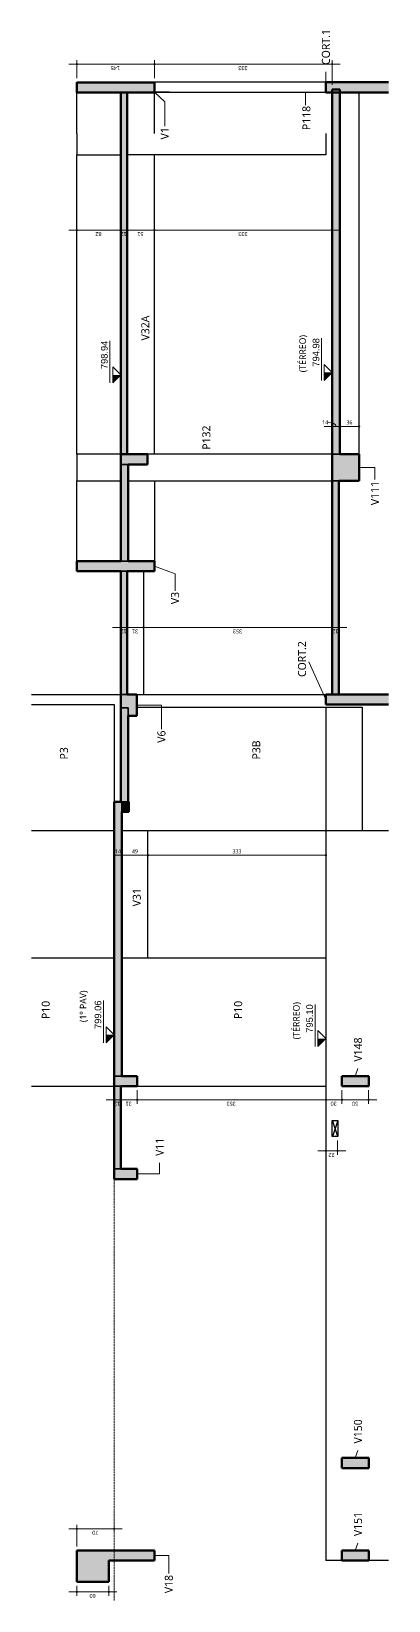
# Model space of a CAD drawing. Extents: x -1981 to 38708, y -3196 to 88064.
# Drawn here: x 9075 to 9743, y 78298 to 81239 of the extents above; entities that cross this region are included whole.
import ezdxf

# ---------------------------------------------------------------- set-up
doc = ezdxf.new("R2010")
doc.units = 0
doc.linetypes.add('Hidden', pattern=[0.714375, 0.47625, -0.238125])
for name, color, linetype, lineweight in [('A-ANNO-DIMS', 7, 'Continuous', 9), ('A-ANNO-DIMS-50', 7, 'Continuous', 9), ('A-DETL', 7, 'Hidden', 18), ('A-DETL-THIN', 7, 'Continuous', 25), ('A-FLOR', 7, 'Continuous', 25), ('A-GENM', 7, 'Continuous', 25), ('G-ANNO-DIMS', 7, 'Continuous', 9), ('G-ANNO-TEXT', 7, 'Continuous', 9), ('S-BEAM', 7, 'Continuous', 25), ('S-BEAM-IDEN', 7, 'Continuous', 9), ('S-COLS', 7, 'Continuous', 25), ('S-COLS-IDEN', 7, 'Continuous', 9)]:
    doc.layers.add(name, color=color, linetype=linetype, lineweight=lineweight)
doc.styles.add('Arial_1', font='arial.ttf', dxfattribs={"width": 0.9, "height": 7.5})
doc.styles.add('Arial_2', font='arial.ttf', dxfattribs={"height": 12.5})
doc.styles.add('Gadugi_1', font='gadugi.ttf', dxfattribs={"height": 15})
doc.styles.add('Gadugi_3', font='gadugi.ttf', dxfattribs={"height": 12.5})
doc.styles.add('Gadugi_6', font='gadugi.ttf', dxfattribs={"width": 0.9, "height": 7.5})
doc.dimstyles.new('PED_1_5mm_DIR', dxfattribs={"dimscale": 30.48, "dimtxt": 7.778718, "dimasz": 0.328084, "dimexe": 0.246063, "dimexo": 0.246063, "dimgap": 0.049213, "dimtad": 1, "dimdec": 1, "dimrnd": 0.5, "dimdsep": 46, "dimtxsty": 'Gadugi_6', "dimblk1": 'DOTSMALL', "dimblk2": 'DOTSMALL', "dimsah": 1, "dimcen": 0.09, "dimdle": 0.492126, "dimazin": 0, "dimtfac": 1, "dimtdec": 4, "dimtix": 1, "dimtmove": 0, "dimatfit": 3, "dimfxl": 1, "dimtvp": 1, "dimtolj": 1, "dimtzin": 0, "dimarcsym": 2})
doc.dimstyles.new('PED_1_5mm_DIR_1', dxfattribs={"dimscale": 30.48, "dimtxt": 7.778718, "dimasz": 0.328084, "dimexe": 0.246063, "dimexo": 0.246063, "dimgap": 0.049213, "dimtad": 1, "dimdec": 1, "dimrnd": 0.5, "dimdsep": 46, "dimtxsty": 'Gadugi_6', "dimblk1": 'DOTSMALL', "dimblk2": 'DOTSMALL', "dimsah": 1, "dimcen": 0.09, "dimdle": 0.492126, "dimazin": 0, "dimtfac": 1, "dimtdec": 4, "dimtix": 1, "dimtmove": 1, "dimatfit": 3, "dimfxl": 1, "dimtvp": 1, "dimtolj": 1, "dimtzin": 0, "dimarcsym": 2})
doc.dimstyles.new('PED_1_5mm_ESQ_3', dxfattribs={"dimscale": 30.48, "dimtxt": 7.651945, "dimasz": 0.328084, "dimexe": 0.246063, "dimexo": 0.246063, "dimgap": 0.049213, "dimtad": 1, "dimdec": 1, "dimrnd": 0.5, "dimdsep": 46, "dimtxsty": 'Arial_1', "dimblk1": 'DOTSMALL', "dimblk2": 'DOTSMALL', "dimsah": 1, "dimcen": 0.09, "dimdle": 0.492126, "dimazin": 0, "dimtfac": 1, "dimtdec": 4, "dimtix": 1, "dimtmove": 0, "dimatfit": 3, "dimfxl": 1, "dimtvp": 1, "dimtolj": 1, "dimtzin": 0, "dimarcsym": 2})

# ---------------------------------------------------------------- blocks, each defined once
blk = doc.blocks.new('PED_FURO_RETANGULAR_R04_2020 - 30x10x22-3498512-CT A 002 - CORTE B-B 1PAV')
at = {"layer": 'A-GENM'}
for p, q in [((676.5, 79168.4), (666.5, 79198.4)), ((676.5, 79198.4), (666.5, 79168.4))]:
    blk.add_line(p, q, dxfattribs=at)
blk = doc.blocks.new('Elevações de ponto - SIMBOLO DE NÍVEL-CORTE-2219088-CT A 002 - CORTE B-B 1PAV')
at = {"layer": 'G-ANNO-DIMS'}
blk.add_hatch(color=256, dxfattribs=at).paths.add_polyline_path([(243.5, 79358.7), (258.5, 79358.7), (243.5, 79343.7)], flags=0)
for p, q in [((238.4, 79422.9), (238.4, 79343.7)), ((243.5, 79373.7), (258.5, 79358.7)), ((243.5, 79343.7), (243.5, 79373.7)), ((258.5, 79358.7), (243.5, 79343.7))]:
    blk.add_line(p, q, dxfattribs=at)
blk = doc.blocks.new('DIMBLOCK373-CT A 002 - CORTE B-B 1PAV')
at = {"layer": 'A-ANNO-DIMS-50', "transparency": 16777216}
h = blk.add_hatch(color=256, dxfattribs=at)
edge = h.paths.add_edge_path(flags=0)
edge.add_arc((9229.8, 79695.1), 1.25, 0, 360)
h = blk.add_hatch(color=256, dxfattribs=at)
edge = h.paths.add_edge_path(flags=0)
edge.add_arc((9243.8, 79695.1), 1.25, 0, 360)
for p, q in [((9229.8, 79689.3), (9229.8, 79702.6)), ((9229.8, 79695.1), (9243.8, 79695.1)), ((9229.8, 79695.1), (9229.8, 79689.3)), ((9243.8, 79689.3), (9243.8, 79702.6)), ((9243.8, 79695.1), (9243.8, 79689.3))]:
    blk.add_line(p, q, dxfattribs=at)
for centre in [(9229.8, 79695.1), (9243.8, 79695.1)]:
    blk.add_circle(centre, 1.25, dxfattribs=at)
at = {"layer": 'A-ANNO-DIMS-50', "color": 0, "transparency": 16777216, "insert": (9231.1, 79706.3), "char_height": 7.5, "width": 13.772, "attachment_point": 1, "line_spacing_factor": 1.02016, "style": 'Gadugi_6'}
blk.add_mtext('14', dxfattribs=at)
blk = doc.blocks.new('_DotSmall')
at = {"color": 0, "linetype": 'ByBlock', "const_width": 0.5}
blk.add_lwpolyline([(-0.0625, 0, 1), (0.0625, 0, 1)], format="xyb", close=True, dxfattribs=at)
blk = doc.blocks.new('DIMBLOCK374-CT A 002 - CORTE B-B 1PAV')
at = {"layer": 'A-ANNO-DIMS-50', "transparency": 16777216}
h = blk.add_hatch(color=256, dxfattribs=at)
edge = h.paths.add_edge_path(flags=0)
edge.add_arc((9243.8, 79695.1), 1.25, 0, 360)
h = blk.add_hatch(color=256, dxfattribs=at)
edge = h.paths.add_edge_path(flags=0)
edge.add_arc((9292.8, 79695.1), 1.25, 0, 360)
for p, q in [((9243.8, 79689.3), (9243.8, 79702.6)), ((9243.8, 79695.1), (9292.8, 79695.1)), ((9243.8, 79695.1), (9243.8, 79689.3)), ((9292.8, 79689.3), (9292.8, 79702.6)), ((9292.8, 79695.1), (9292.8, 79689.3))]:
    blk.add_line(p, q, dxfattribs=at)
for centre in [(9243.8, 79695.1), (9292.8, 79695.1)]:
    blk.add_circle(centre, 1.25, dxfattribs=at)
at = {"layer": 'A-ANNO-DIMS-50', "color": 0, "transparency": 16777216, "insert": (9262.6, 79706.3), "char_height": 7.5, "width": 13.772, "attachment_point": 1, "line_spacing_factor": 1.02016, "style": 'Gadugi_6'}
blk.add_mtext('49', dxfattribs=at)
blk = doc.blocks.new('DIMBLOCK375-CT A 002 - CORTE B-B 1PAV')
at = {"layer": 'A-ANNO-DIMS-50', "transparency": 16777216}
h = blk.add_hatch(color=256, dxfattribs=at)
edge = h.paths.add_edge_path(flags=0)
edge.add_arc((9292.8, 79695.1), 1.25, 0, 360)
h = blk.add_hatch(color=256, dxfattribs=at)
edge = h.paths.add_edge_path(flags=0)
edge.add_arc((9625.8, 79695.1), 1.25, 0, 360)
for p, q in [((9292.8, 79689.3), (9292.8, 79702.6)), ((9292.8, 79695.1), (9625.8, 79695.1)), ((9292.8, 79695.1), (9292.8, 79689.3)), ((9625.8, 79689.3), (9625.8, 79702.6)), ((9625.8, 79695.1), (9625.8, 79689.3))]:
    blk.add_line(p, q, dxfattribs=at)
for centre in [(9292.8, 79695.1), (9625.8, 79695.1)]:
    blk.add_circle(centre, 1.25, dxfattribs=at)
at = {"layer": 'A-ANNO-DIMS-50', "color": 0, "transparency": 16777216, "insert": (9450.7, 79706.3), "char_height": 7.5, "width": 20.658, "attachment_point": 1, "line_spacing_factor": 1.02016, "style": 'Gadugi_6'}
blk.add_mtext('333', dxfattribs=at)
blk = doc.blocks.new('DIMBLOCK376-CT A 002 - CORTE B-B 1PAV')
at = {"layer": 'A-ANNO-DIMS-50', "transparency": 16777216}
h = blk.add_hatch(color=256, dxfattribs=at)
edge = h.paths.add_edge_path(flags=0)
edge.add_arc((9159.8, 81177.6), 1.25, 0, 360)
h = blk.add_hatch(color=256, dxfattribs=at)
edge = h.paths.add_edge_path(flags=0)
edge.add_arc((9304.8, 81177.6), 1.25, 0, 360)
for p, q in [((9144.8, 81177.6), (9304.8, 81177.6)), ((9159.8, 81151.5), (9159.8, 81185.1)), ((9159.8, 81177.6), (9159.8, 81151.5)), ((9304.8, 81151.5), (9304.8, 81185.1)), ((9304.8, 81177.6), (9304.8, 81151.5))]:
    blk.add_line(p, q, dxfattribs=at)
for centre in [(9159.8, 81177.6), (9304.8, 81177.6)]:
    blk.add_circle(centre, 1.25, dxfattribs=at)
at = {"layer": 'A-ANNO-DIMS-50', "color": 0, "transparency": 16777216, "insert": (9240.1, 81166.4), "char_height": 7.5, "width": 18.647, "attachment_point": 1, "rotation": 180, "line_spacing_factor": 0.941778, "style": 'Arial_1'}
blk.add_mtext('145', dxfattribs=at)
blk = doc.blocks.new('DIMBLOCK377-CT A 002 - CORTE B-B 1PAV')
at = {"layer": 'A-ANNO-DIMS-50', "transparency": 16777216}
h = blk.add_hatch(color=256, dxfattribs=at)
edge = h.paths.add_edge_path(flags=0)
edge.add_arc((9304.8, 81177.6), 1.25, 0, 360)
h = blk.add_hatch(color=256, dxfattribs=at)
edge = h.paths.add_edge_path(flags=0)
edge.add_arc((9637.8, 81177.6), 1.25, 0, 360)
for p, q in [((9304.8, 81151.5), (9304.8, 81185.1)), ((9304.8, 81177.6), (9652.8, 81177.6)), ((9304.8, 81177.6), (9304.8, 81151.5)), ((9637.8, 81138.6), (9637.8, 81185.1)), ((9637.8, 81177.6), (9637.8, 81138.6))]:
    blk.add_line(p, q, dxfattribs=at)
for centre in [(9304.8, 81177.6), (9637.8, 81177.6)]:
    blk.add_circle(centre, 1.25, dxfattribs=at)
at = {"layer": 'A-ANNO-DIMS-50', "color": 0, "transparency": 16777216, "insert": (9479.1, 81166.4), "char_height": 7.5, "width": 18.647, "attachment_point": 1, "rotation": 180, "line_spacing_factor": 0.941778, "style": 'Arial_1'}
blk.add_mtext('333', dxfattribs=at)
blk = doc.blocks.new('DIMBLOCK378-CT A 002 - CORTE B-B 1PAV')
at = {"layer": 'A-ANNO-DIMS-50', "transparency": 16777216}
h = blk.add_hatch(color=256, dxfattribs=at)
edge = h.paths.add_edge_path(flags=0)
edge.add_arc((9637.8, 80498.8), 1.25, 0, 360)
h = blk.add_hatch(color=256, dxfattribs=at)
edge = h.paths.add_edge_path(flags=0)
edge.add_arc((9651.8, 80498.8), 1.25, 0, 360)
for p, q in [((9622.8, 80498.8), (9651.8, 80498.8)), ((9637.8, 80493.1), (9637.8, 80506.3)), ((9637.8, 80498.8), (9637.8, 80493.1)), ((9651.8, 80493.1), (9651.8, 80506.3)), ((9651.8, 80498.8), (9651.8, 80493.1))]:
    blk.add_line(p, q, dxfattribs=at)
for centre in [(9637.8, 80498.8), (9651.8, 80498.8)]:
    blk.add_circle(centre, 1.25, dxfattribs=at)
blk.add_ellipse((9630.2, 80498.8), major_axis=(14.7, 0), ratio=0.537562, start_param=0, end_param=1.570796, dxfattribs=at)
at = {"layer": 'A-ANNO-DIMS-50', "color": 0, "transparency": 16777216, "insert": (9618.7, 80510.1), "char_height": 7.5, "width": 13.772, "attachment_point": 1, "line_spacing_factor": 1.02016, "style": 'Gadugi_6'}
blk.add_mtext('14', dxfattribs=at)
blk = doc.blocks.new('DIMBLOCK379-CT A 002 - CORTE B-B 1PAV')
at = {"layer": 'A-ANNO-DIMS-50', "transparency": 16777216}
h = blk.add_hatch(color=256, dxfattribs=at)
edge = h.paths.add_edge_path(flags=0)
edge.add_arc((9651.8, 80498.8), 1.25, 0, 360)
h = blk.add_hatch(color=256, dxfattribs=at)
edge = h.paths.add_edge_path(flags=0)
edge.add_arc((9687.8, 80498.8), 1.25, 0, 360)
for p, q in [((9651.8, 80493.1), (9651.8, 80506.3)), ((9651.8, 80498.8), (9687.8, 80498.8)), ((9651.8, 80498.8), (9651.8, 80493.1)), ((9687.8, 80454.2), (9687.8, 80506.3)), ((9687.8, 80498.8), (9687.8, 80454.2))]:
    blk.add_line(p, q, dxfattribs=at)
for centre in [(9651.8, 80498.8), (9687.8, 80498.8)]:
    blk.add_circle(centre, 1.25, dxfattribs=at)
at = {"layer": 'A-ANNO-DIMS-50', "color": 0, "transparency": 16777216, "insert": (9664.1, 80510.1), "char_height": 7.5, "width": 13.772, "attachment_point": 1, "line_spacing_factor": 1.02016, "style": 'Gadugi_6'}
blk.add_mtext('36', dxfattribs=at)
blk = doc.blocks.new('DIMBLOCK380-CT A 002 - CORTE B-B 1PAV')
at = {"layer": 'A-ANNO-DIMS-50', "transparency": 16777216}
h = blk.add_hatch(color=256, dxfattribs=at)
edge = h.paths.add_edge_path(flags=0)
edge.add_arc((9304.8, 80866.7), 1.25, 0, 360)
h = blk.add_hatch(color=256, dxfattribs=at)
edge = h.paths.add_edge_path(flags=0)
edge.add_arc((9637.8, 80866.7), 1.25, 0, 360)
for p, q in [((9304.8, 80872.4), (9304.8, 80859.2)), ((9304.8, 80866.7), (9304.8, 80872.4)), ((9652.8, 80866.7), (9304.8, 80866.7)), ((9637.8, 80872.4), (9637.8, 80859.2)), ((9637.8, 80866.7), (9637.8, 80872.4))]:
    blk.add_line(p, q, dxfattribs=at)
for centre in [(9304.8, 80866.7), (9637.8, 80866.7)]:
    blk.add_circle(centre, 1.25, dxfattribs=at)
at = {"layer": 'A-ANNO-DIMS-50', "color": 0, "transparency": 16777216, "insert": (9479.1, 80855.4), "char_height": 7.5, "width": 18.647, "attachment_point": 1, "rotation": 180, "line_spacing_factor": 0.941778, "style": 'Arial_1'}
blk.add_mtext('333', dxfattribs=at)
blk = doc.blocks.new('DIMBLOCK381-CT A 002 - CORTE B-B 1PAV')
at = {"layer": 'A-ANNO-DIMS-50', "transparency": 16777216}
h = blk.add_hatch(color=256, dxfattribs=at)
edge = h.paths.add_edge_path(flags=0)
edge.add_arc((9253.8, 80866.7), 1.25, 0, 360)
h = blk.add_hatch(color=256, dxfattribs=at)
edge = h.paths.add_edge_path(flags=0)
edge.add_arc((9304.8, 80866.7), 1.25, 0, 360)
for p, q in [((9253.8, 80872.4), (9253.8, 80859.2)), ((9253.8, 80866.7), (9253.8, 80872.4)), ((9304.8, 80866.7), (9253.8, 80866.7)), ((9304.8, 80872.4), (9304.8, 80859.2)), ((9304.8, 80866.7), (9304.8, 80872.4))]:
    blk.add_line(p, q, dxfattribs=at)
for centre in [(9253.8, 80866.7), (9304.8, 80866.7)]:
    blk.add_circle(centre, 1.25, dxfattribs=at)
at = {"layer": 'A-ANNO-DIMS-50', "color": 0, "transparency": 16777216, "insert": (9284.5, 80855.4), "char_height": 7.5, "width": 12.431, "attachment_point": 1, "rotation": 180, "line_spacing_factor": 0.941778, "style": 'Arial_1'}
blk.add_mtext('51', dxfattribs=at)
blk = doc.blocks.new('DIMBLOCK382-CT A 002 - CORTE B-B 1PAV')
at = {"layer": 'A-ANNO-DIMS-50', "transparency": 16777216}
h = blk.add_hatch(color=256, dxfattribs=at)
edge = h.paths.add_edge_path(flags=0)
edge.add_arc((9241.8, 80866.7), 1.25, 0, 360)
h = blk.add_hatch(color=256, dxfattribs=at)
edge = h.paths.add_edge_path(flags=0)
edge.add_arc((9253.8, 80866.7), 1.25, 0, 360)
for p, q in [((9241.8, 80872.4), (9241.8, 80859.2)), ((9241.8, 80866.7), (9241.8, 80872.4)), ((9253.8, 80866.7), (9241.8, 80866.7)), ((9253.8, 80872.4), (9253.8, 80859.2)), ((9253.8, 80866.7), (9253.8, 80872.4))]:
    blk.add_line(p, q, dxfattribs=at)
for centre in [(9241.8, 80866.7), (9253.8, 80866.7)]:
    blk.add_circle(centre, 1.25, dxfattribs=at)
at = {"layer": 'A-ANNO-DIMS-50', "color": 0, "transparency": 16777216, "insert": (9253, 80855.4), "char_height": 7.5, "width": 12.431, "attachment_point": 1, "rotation": 180, "line_spacing_factor": 0.941778, "style": 'Arial_1'}
blk.add_mtext('12', dxfattribs=at)
blk = doc.blocks.new('DIMBLOCK383-CT A 002 - CORTE B-B 1PAV')
at = {"layer": 'A-ANNO-DIMS-50', "transparency": 16777216}
h = blk.add_hatch(color=256, dxfattribs=at)
edge = h.paths.add_edge_path(flags=0)
edge.add_arc((9159.8, 80866.7), 1.25, 0, 360)
h = blk.add_hatch(color=256, dxfattribs=at)
edge = h.paths.add_edge_path(flags=0)
edge.add_arc((9241.8, 80866.7), 1.25, 0, 360)
for p, q in [((9241.8, 80866.7), (9144.8, 80866.7)), ((9159.8, 80872.4), (9159.8, 80859.2)), ((9159.8, 80866.7), (9159.8, 80872.4)), ((9241.8, 80872.4), (9241.8, 80859.2)), ((9241.8, 80866.7), (9241.8, 80872.4))]:
    blk.add_line(p, q, dxfattribs=at)
for centre in [(9159.8, 80866.7), (9241.8, 80866.7)]:
    blk.add_circle(centre, 1.25, dxfattribs=at)
at = {"layer": 'A-ANNO-DIMS-50', "color": 0, "transparency": 16777216, "insert": (9206, 80855.4), "char_height": 7.5, "width": 12.431, "attachment_point": 1, "rotation": 180, "line_spacing_factor": 0.941778, "style": 'Arial_1'}
blk.add_mtext('82', dxfattribs=at)
blk = doc.blocks.new('DIMBLOCK384-CT A 002 - CORTE B-B 1PAV')
at = {"layer": 'A-ANNO-DIMS-50', "transparency": 16777216}
h = blk.add_hatch(color=256, dxfattribs=at)
edge = h.paths.add_edge_path(flags=0)
edge.add_arc((9159.8, 78433), 1.25, 0, 360)
h = blk.add_hatch(color=256, dxfattribs=at)
edge = h.paths.add_edge_path(flags=0)
edge.add_arc((9229.8, 78433), 1.25, 0, 360)
for p, q in [((9144.8, 78433), (9244.8, 78433)), ((9159.8, 78399.9), (9159.8, 78440.5)), ((9159.8, 78433), (9159.8, 78399.9)), ((9229.8, 78427.3), (9229.8, 78440.5)), ((9229.8, 78433), (9229.8, 78427.3))]:
    blk.add_line(p, q, dxfattribs=at)
for centre in [(9159.8, 78433), (9229.8, 78433)]:
    blk.add_circle(centre, 1.25, dxfattribs=at)
at = {"layer": 'A-ANNO-DIMS-50', "color": 0, "transparency": 16777216, "insert": (9200, 78421.8), "char_height": 7.5, "width": 12.431, "attachment_point": 1, "rotation": 180, "line_spacing_factor": 0.941778, "style": 'Arial_1'}
blk.add_mtext('70', dxfattribs=at)
blk = doc.blocks.new('DIMBLOCK385-CT A 002 - CORTE B-B 1PAV')
at = {"layer": 'A-ANNO-DIMS-50', "transparency": 16777216}
h = blk.add_hatch(color=256, dxfattribs=at)
edge = h.paths.add_edge_path(flags=0)
edge.add_arc((9159.8, 78314.9), 1.25, 0, 360)
h = blk.add_hatch(color=256, dxfattribs=at)
edge = h.paths.add_edge_path(flags=0)
edge.add_arc((9219.8, 78314.9), 1.25, 0, 360)
for p, q in [((9144.8, 78314.9), (9234.8, 78314.9)), ((9159.8, 78325.9), (9159.8, 78307.4)), ((9159.8, 78314.9), (9159.8, 78325.9)), ((9219.8, 78325.9), (9219.8, 78307.4)), ((9219.8, 78314.9), (9219.8, 78325.9))]:
    blk.add_line(p, q, dxfattribs=at)
for centre in [(9159.8, 78314.9), (9219.8, 78314.9)]:
    blk.add_circle(centre, 1.25, dxfattribs=at)
at = {"layer": 'A-ANNO-DIMS-50', "color": 0, "transparency": 16777216, "insert": (9195, 78303.6), "char_height": 7.5, "width": 12.431, "attachment_point": 1, "rotation": 180, "line_spacing_factor": 0.941778, "style": 'Arial_1'}
blk.add_mtext('60', dxfattribs=at)
blk = doc.blocks.new('DIMBLOCK386-CT A 002 - CORTE B-B 1PAV')
at = {"layer": 'A-ANNO-DIMS-50', "transparency": 16777216}
h = blk.add_hatch(color=256, dxfattribs=at)
edge = h.paths.add_edge_path(flags=0)
edge.add_arc((9241.8, 80122.2), 1.25, 0, 360)
h = blk.add_hatch(color=256, dxfattribs=at)
edge = h.paths.add_edge_path(flags=0)
edge.add_arc((9253.8, 80122.2), 1.25, 0, 360)
for p, q in [((9226.8, 80122.2), (9253.8, 80122.2)), ((9241.8, 80116.4), (9241.8, 80129.7)), ((9241.8, 80122.2), (9241.8, 80116.4)), ((9253.8, 80116.4), (9253.8, 80129.7)), ((9253.8, 80122.2), (9253.8, 80116.4))]:
    blk.add_line(p, q, dxfattribs=at)
for centre in [(9241.8, 80122.2), (9253.8, 80122.2)]:
    blk.add_circle(centre, 1.25, dxfattribs=at)
at = {"layer": 'A-ANNO-DIMS-50', "color": 0, "transparency": 16777216, "insert": (9253, 80110.9), "char_height": 7.5, "width": 12.431, "attachment_point": 1, "rotation": 180, "line_spacing_factor": 0.941778, "style": 'Arial_1'}
blk.add_mtext('12', dxfattribs=at)
blk = doc.blocks.new('DIMBLOCK387-CT A 002 - CORTE B-B 1PAV')
at = {"layer": 'A-ANNO-DIMS-50', "transparency": 16777216}
h = blk.add_hatch(color=256, dxfattribs=at)
edge = h.paths.add_edge_path(flags=0)
edge.add_arc((9253.8, 80122.2), 1.25, 0, 360)
h = blk.add_hatch(color=256, dxfattribs=at)
edge = h.paths.add_edge_path(flags=0)
edge.add_arc((9284.8, 80122.2), 1.25, 0, 360)
for p, q in [((9253.8, 80116.4), (9253.8, 80129.7)), ((9253.8, 80122.2), (9284.8, 80122.2)), ((9253.8, 80122.2), (9253.8, 80116.4)), ((9284.8, 80116.4), (9284.8, 80129.7)), ((9284.8, 80122.2), (9284.8, 80116.4))]:
    blk.add_line(p, q, dxfattribs=at)
for centre in [(9253.8, 80122.2), (9284.8, 80122.2)]:
    blk.add_circle(centre, 1.25, dxfattribs=at)
at = {"layer": 'A-ANNO-DIMS-50', "color": 0, "transparency": 16777216, "insert": (9274.5, 80110.9), "char_height": 7.5, "width": 12.431, "attachment_point": 1, "rotation": 180, "line_spacing_factor": 0.941778, "style": 'Arial_1'}
blk.add_mtext('31', dxfattribs=at)
blk = doc.blocks.new('DIMBLOCK388-CT A 002 - CORTE B-B 1PAV')
at = {"layer": 'A-ANNO-DIMS-50', "transparency": 16777216}
h = blk.add_hatch(color=256, dxfattribs=at)
edge = h.paths.add_edge_path(flags=0)
edge.add_arc((9284.8, 80122.2), 1.25, 0, 360)
h = blk.add_hatch(color=256, dxfattribs=at)
edge = h.paths.add_edge_path(flags=0)
edge.add_arc((9637.8, 80122.2), 1.25, 0, 360)
for p, q in [((9284.8, 80116.4), (9284.8, 80129.7)), ((9284.8, 80122.2), (9637.8, 80122.2)), ((9284.8, 80122.2), (9284.8, 80116.4)), ((9637.8, 80116.4), (9637.8, 80129.7)), ((9637.8, 80122.2), (9637.8, 80116.4))]:
    blk.add_line(p, q, dxfattribs=at)
for centre in [(9284.8, 80122.2), (9637.8, 80122.2)]:
    blk.add_circle(centre, 1.25, dxfattribs=at)
at = {"layer": 'A-ANNO-DIMS-50', "color": 0, "transparency": 16777216, "insert": (9469.1, 80110.9), "char_height": 7.5, "width": 18.647, "attachment_point": 1, "rotation": 180, "line_spacing_factor": 0.941778, "style": 'Arial_1'}
blk.add_mtext('353', dxfattribs=at)
blk = doc.blocks.new('DIMBLOCK389-CT A 002 - CORTE B-B 1PAV')
at = {"layer": 'A-ANNO-DIMS-50', "transparency": 16777216}
h = blk.add_hatch(color=256, dxfattribs=at)
edge = h.paths.add_edge_path(flags=0)
edge.add_arc((9637.8, 80122.2), 1.25, 0, 360)
h = blk.add_hatch(color=256, dxfattribs=at)
edge = h.paths.add_edge_path(flags=0)
edge.add_arc((9649.8, 80122.2), 1.25, 0, 360)
for p, q in [((9637.8, 80116.4), (9637.8, 80129.7)), ((9637.8, 80122.2), (9664.8, 80122.2)), ((9637.8, 80122.2), (9637.8, 80116.4)), ((9649.8, 80116.4), (9649.8, 80129.7)), ((9649.8, 80122.2), (9649.8, 80116.4))]:
    blk.add_line(p, q, dxfattribs=at)
for centre in [(9637.8, 80122.2), (9649.8, 80122.2)]:
    blk.add_circle(centre, 1.25, dxfattribs=at)
at = {"layer": 'A-ANNO-DIMS-50', "color": 0, "transparency": 16777216, "insert": (9649, 80110.9), "char_height": 7.5, "width": 12.431, "attachment_point": 1, "rotation": 180, "line_spacing_factor": 0.941778, "style": 'Arial_1'}
blk.add_mtext('12', dxfattribs=at)
blk = doc.blocks.new('DIMBLOCK390-CT A 002 - CORTE B-B 1PAV')
at = {"layer": 'A-ANNO-DIMS-50', "transparency": 16777216}
h = blk.add_hatch(color=256, dxfattribs=at)
edge = h.paths.add_edge_path(flags=0)
edge.add_arc((9625.8, 79141.3), 1.25, 0, 360)
h = blk.add_hatch(color=256, dxfattribs=at)
edge = h.paths.add_edge_path(flags=0)
edge.add_arc((9647.8, 79141.3), 1.25, 0, 360)
for p, q in [((9647.8, 79160.9), (9647.8, 79133.8)), ((9647.8, 79141.3), (9647.8, 79160.9)), ((9662.8, 79141.3), (9610.8, 79141.3)), ((9625.8, 79147), (9625.8, 79133.8)), ((9625.8, 79141.3), (9625.8, 79147))]:
    blk.add_line(p, q, dxfattribs=at)
for centre in [(9625.8, 79141.3), (9647.8, 79141.3)]:
    blk.add_circle(centre, 1.25, dxfattribs=at)
at = {"layer": 'A-ANNO-DIMS-50', "color": 0, "transparency": 16777216, "insert": (9642, 79130), "char_height": 7.5, "width": 12.431, "attachment_point": 1, "rotation": 180, "line_spacing_factor": 0.941778, "style": 'Arial_1'}
blk.add_mtext('22', dxfattribs=at)
blk = doc.blocks.new('DIMBLOCK391-CT A 002 - CORTE B-B 1PAV')
at = {"layer": 'A-ANNO-DIMS-50', "transparency": 16777216}
h = blk.add_hatch(color=256, dxfattribs=at)
edge = h.paths.add_edge_path(flags=0)
edge.add_arc((9655.8, 79237), 1.25, 0, 360)
h = blk.add_hatch(color=256, dxfattribs=at)
edge = h.paths.add_edge_path(flags=0)
edge.add_arc((9705.8, 79237), 1.25, 0, 360)
for p, q in [((9655.8, 79255), (9655.8, 79229.5)), ((9655.8, 79237), (9655.8, 79255)), ((9705.8, 79255), (9705.8, 79229.5)), ((9705.8, 79237), (9705.8, 79255)), ((9720.8, 79237), (9655.8, 79237))]:
    blk.add_line(p, q, dxfattribs=at)
for centre in [(9655.8, 79237), (9705.8, 79237)]:
    blk.add_circle(centre, 1.25, dxfattribs=at)
at = {"layer": 'A-ANNO-DIMS-50', "color": 0, "transparency": 16777216, "insert": (9686, 79225.8), "char_height": 7.5, "width": 12.431, "attachment_point": 1, "rotation": 180, "line_spacing_factor": 0.941778, "style": 'Arial_1'}
blk.add_mtext('50', dxfattribs=at)
blk = doc.blocks.new('DIMBLOCK392-CT A 002 - CORTE B-B 1PAV')
at = {"layer": 'A-ANNO-DIMS-50', "transparency": 16777216}
h = blk.add_hatch(color=256, dxfattribs=at)
edge = h.paths.add_edge_path(flags=0)
edge.add_arc((9625.8, 79237), 1.25, 0, 360)
h = blk.add_hatch(color=256, dxfattribs=at)
edge = h.paths.add_edge_path(flags=0)
edge.add_arc((9655.8, 79237), 1.25, 0, 360)
for p, q in [((9625.8, 79255), (9625.8, 79229.5)), ((9625.8, 79237), (9625.8, 79255)), ((9655.8, 79255), (9655.8, 79229.5)), ((9655.8, 79237), (9655.8, 79255)), ((9655.8, 79237), (9610.8, 79237))]:
    blk.add_line(p, q, dxfattribs=at)
for centre in [(9625.8, 79237), (9655.8, 79237)]:
    blk.add_circle(centre, 1.25, dxfattribs=at)
at = {"layer": 'A-ANNO-DIMS-50', "color": 0, "transparency": 16777216, "insert": (9646, 79225.8), "char_height": 7.5, "width": 12.431, "attachment_point": 1, "rotation": 180, "line_spacing_factor": 0.941778, "style": 'Arial_1'}
blk.add_mtext('30', dxfattribs=at)
blk = doc.blocks.new('DIMBLOCK393-CT A 002 - CORTE B-B 1PAV')
at = {"layer": 'A-ANNO-DIMS-50', "transparency": 16777216}
h = blk.add_hatch(color=256, dxfattribs=at)
edge = h.paths.add_edge_path(flags=0)
edge.add_arc((9272.8, 79237), 1.25, 0, 360)
h = blk.add_hatch(color=256, dxfattribs=at)
edge = h.paths.add_edge_path(flags=0)
edge.add_arc((9625.8, 79237), 1.25, 0, 360)
for p, q in [((9272.8, 79255), (9272.8, 79229.5)), ((9272.8, 79237), (9272.8, 79255)), ((9640.8, 79237), (9272.8, 79237)), ((9625.8, 79242.7), (9625.8, 79229.5)), ((9625.8, 79237), (9625.8, 79242.7))]:
    blk.add_line(p, q, dxfattribs=at)
for centre in [(9272.8, 79237), (9625.8, 79237)]:
    blk.add_circle(centre, 1.25, dxfattribs=at)
at = {"layer": 'A-ANNO-DIMS-50', "color": 0, "transparency": 16777216, "insert": (9457.1, 79225.8), "char_height": 7.5, "width": 18.647, "attachment_point": 1, "rotation": 180, "line_spacing_factor": 0.941778, "style": 'Arial_1'}
blk.add_mtext('353', dxfattribs=at)
blk = doc.blocks.new('DIMBLOCK394-CT A 002 - CORTE B-B 1PAV')
at = {"layer": 'A-ANNO-DIMS-50', "transparency": 16777216}
h = blk.add_hatch(color=256, dxfattribs=at)
edge = h.paths.add_edge_path(flags=0)
edge.add_arc((9241.8, 79237), 1.25, 0, 360)
h = blk.add_hatch(color=256, dxfattribs=at)
edge = h.paths.add_edge_path(flags=0)
edge.add_arc((9272.8, 79237), 1.25, 0, 360)
for p, q in [((9272.8, 79255), (9272.8, 79229.5)), ((9272.8, 79237), (9272.8, 79255)), ((9241.8, 79242.7), (9241.8, 79229.5)), ((9241.8, 79237), (9241.8, 79242.7)), ((9272.8, 79237), (9241.8, 79237))]:
    blk.add_line(p, q, dxfattribs=at)
for centre in [(9241.8, 79237), (9272.8, 79237)]:
    blk.add_circle(centre, 1.25, dxfattribs=at)
at = {"layer": 'A-ANNO-DIMS-50', "color": 0, "transparency": 16777216, "insert": (9262.5, 79225.8), "char_height": 7.5, "width": 12.431, "attachment_point": 1, "rotation": 180, "line_spacing_factor": 0.941778, "style": 'Arial_1'}
blk.add_mtext('31', dxfattribs=at)
blk = doc.blocks.new('DIMBLOCK395-CT A 002 - CORTE B-B 1PAV')
at = {"layer": 'A-ANNO-DIMS-50', "transparency": 16777216}
h = blk.add_hatch(color=256, dxfattribs=at)
edge = h.paths.add_edge_path(flags=0)
edge.add_arc((9229.8, 79237), 1.25, 0, 360)
h = blk.add_hatch(color=256, dxfattribs=at)
edge = h.paths.add_edge_path(flags=0)
edge.add_arc((9241.8, 79237), 1.25, 0, 360)
for p, q in [((9241.8, 79237), (9214.8, 79237)), ((9229.8, 79242.7), (9229.8, 79229.5)), ((9229.8, 79237), (9229.8, 79242.7)), ((9241.8, 79242.7), (9241.8, 79229.5)), ((9241.8, 79237), (9241.8, 79242.7))]:
    blk.add_line(p, q, dxfattribs=at)
for centre in [(9229.8, 79237), (9241.8, 79237)]:
    blk.add_circle(centre, 1.25, dxfattribs=at)
at = {"layer": 'A-ANNO-DIMS-50', "color": 0, "transparency": 16777216, "insert": (9241, 79225.8), "char_height": 7.5, "width": 12.431, "attachment_point": 1, "rotation": 180, "line_spacing_factor": 0.941778, "style": 'Arial_1'}
blk.add_mtext('12', dxfattribs=at)

msp = doc.modelspace()

# ---------------------------------------------------------------- hatches: boundary and pattern name
at = {"layer": 'A-FLOR', "true_color": 0xa6a6a6}
for points in [[(9637.83, 80446.72), (9651.83, 80446.72), (9651.83, 81129.98), (9637.83, 81129.98), (9637.83, 80499.15)], [(9241.83, 80446.6), (9253.83, 80446.6), (9253.83, 81124.39), (9241.83, 81124.39), (9241.83, 80446.72)], [(9253.83, 80246.46), (9255.83, 80246.46), (9255.83, 80427.46), (9241.83, 80427.46), (9241.83, 80246.46)], [(9637.83, 79996.46), (9649.83, 79996.46), (9649.83, 80396.72), (9637.83, 80396.72), (9637.83, 80113.02)], [(9253.83, 79996.46), (9253.83, 80227.46), (9241.83, 80227.46), (9241.83, 79996.46)], [(9255.83, 79795.46), (9255.83, 79971.46), (9241.83, 79971.46), (9241.83, 79795.46), (9243.83, 79795.46)], [(9241.83, 79281.46), (9243.83, 79281.46), (9243.83, 79795.46), (9229.83, 79795.46), (9229.83, 79281.46)], [(9241.83, 79107.46), (9241.83, 79262.46), (9229.83, 79262.46), (9229.83, 79107.46)]]:
    msp.add_hatch(color=253, dxfattribs=at).paths.add_polyline_path(points, flags=0)
at = {"layer": 'S-BEAM', "true_color": 0xa6a6a6}
for points in [[(9159.83, 81124.39), (9304.83, 81124.39), (9304.83, 81143.39), (9159.83, 81143.39), (9159.83, 81124.94)], [(9743.05, 81124.64), (9743.05, 81143.64), (9625.83, 81143.64), (9625.83, 81124.64), (9637.83, 81124.64), (9637.83, 81129.98), (9651.83, 81129.98), (9651.83, 81124.64), (9687.83, 81124.64)], [(9253.83, 80427.46), (9291.83, 80427.46), (9291.83, 80446.46), (9241.83, 80446.46), (9241.83, 80427.46)], [(9651.83, 80396.72), (9687.83, 80396.72), (9687.83, 80446.72), (9637.83, 80446.72), (9637.83, 80396.72), (9649.83, 80396.72)], [(9255.83, 80227.46), (9304.83, 80227.46), (9304.83, 80246.46), (9159.83, 80246.46), (9159.83, 80227.46), (9253.83, 80227.46)], [(9271.83, 79956.46), (9271.83, 79996.46), (9241.83, 79996.46), (9241.83, 79971.46), (9255.83, 79971.46), (9255.83, 79956.46), (9268.03, 79956.46)], [(9693.83, 79977.46), (9743.05, 79977.46), (9743.05, 79996.46), (9625.83, 79996.46), (9625.83, 79977.46)], [(9256.83, 79776.46), (9256.83, 79795.46), (9243.83, 79795.46), (9243.83, 79776.46)], [(9243.83, 79262.46), (9272.83, 79262.46), (9272.83, 79281.46), (9229.83, 79281.46), (9229.83, 79262.46), (9241.83, 79262.46)], [(9705.83, 79262.46), (9705.83, 79281.46), (9655.83, 79281.46), (9655.83, 79262.46)], [(9229.83, 79088.46), (9272.83, 79088.46), (9272.83, 79107.46), (9229.83, 79107.46)], [(9655.83, 78546.96), (9705.83, 78546.96), (9705.83, 78565.96), (9655.83, 78565.96)], [(9219.83, 78373.39), (9304.83, 78373.39), (9304.83, 78392.39), (9159.83, 78392.39), (9159.83, 78373.39)], [(9159.83, 78333.39), (9219.83, 78333.39), (9219.83, 78373.39), (9159.83, 78373.39)], [(9705.83, 78373.39), (9705.83, 78392.39), (9655.83, 78392.39), (9655.83, 78373.39)]]:
    msp.add_hatch(color=253, dxfattribs=at).paths.add_polyline_path(points, flags=0)

# ---------------------------------------------------------------- linework, layer by layer
at = {"layer": 'A-DETL'}
msp.add_line((9229.83, 79088.46), (9229.83, 78298.46), dxfattribs=at)
at = {"layer": 'A-DETL-THIN'}
msp.add_line((9229.83, 79977.46), (9229.83, 79972.46), dxfattribs=at)
at = {"layer": 'A-FLOR', "lineweight": 50}
for p, q in [((9651.83, 81129.98), (9637.83, 81129.98)), ((9637.83, 81129.98), (9637.83, 80446.72)), ((9651.83, 80446.72), (9651.83, 81129.98)), ((9253.83, 81124.39), (9241.83, 81124.39)), ((9241.83, 81124.39), (9241.83, 80446.6)), ((9253.83, 80446.6), (9253.83, 81124.39)), ((9241.83, 80446.6), (9253.83, 80446.6)), ((9241.83, 80427.46), (9241.83, 80246.46)), ((9255.83, 80246.46), (9255.83, 80427.46)), ((9637.83, 80396.72), (9637.83, 79996.46)), ((9649.83, 79996.46), (9649.83, 80396.72)), ((9241.83, 80227.46), (9241.83, 79996.46)), ((9253.83, 79996.46), (9253.83, 80227.46)), ((9637.83, 79996.46), (9649.83, 79996.46)), ((9241.83, 79971.46), (9241.83, 79795.46)), ((9255.83, 79795.46), (9255.83, 79956.46)), ((9229.83, 79795.46), (9229.83, 79281.46)), ((9229.83, 79795.46), (9243.83, 79795.46)), ((9243.83, 79281.46), (9243.83, 79776.46)), ((9229.83, 79262.46), (9229.83, 79107.46)), ((9241.83, 79107.46), (9241.83, 79262.46))]:
    msp.add_line(p, q, dxfattribs=at)
at = {"layer": 'A-FLOR'}
for p, q in [((9255.83, 80427.46), (9241.83, 80427.46)), ((9637.83, 80446.72), (9651.83, 80446.72)), ((9649.83, 80396.72), (9637.83, 80396.72)), ((9241.83, 80246.46), (9255.83, 80246.46)), ((9253.83, 80227.46), (9241.83, 80227.46)), ((9241.83, 79996.46), (9253.83, 79996.46)), ((9255.83, 79971.46), (9241.83, 79971.46)), ((9255.83, 79956.46), (9255.83, 79971.46)), ((9243.83, 79776.46), (9243.83, 79795.46)), ((9243.83, 79795.46), (9255.83, 79795.46)), ((9229.83, 79281.46), (9243.83, 79281.46)), ((9241.83, 79262.46), (9229.83, 79262.46)), ((9229.83, 79107.46), (9241.83, 79107.46))]:
    msp.add_line(p, q, dxfattribs=at)
at = {"layer": 'S-BEAM'}
for p, q in [((9159.83, 81143.39), (9159.83, 81143.84)), ((9304.83, 81143.84), (9304.83, 81143.39)), ((9332.83, 81144.18), (9332.83, 81143.98)), ((9625.83, 81144.23), (9625.83, 81143.98)), ((9625.83, 81143.92), (9625.83, 81143.64)), ((9159.83, 81047.86), (9159.83, 81124.39)), ((9332.83, 81124.84), (9304.83, 81124.84)), ((9304.83, 81047.86), (9304.83, 81124.39)), ((9332.83, 81124.98), (9332.83, 81124.84)), ((9687.83, 80446.72), (9687.83, 81124.64)), ((9159.83, 80446.72), (9159.83, 81007.86)), ((9304.83, 80446.72), (9304.83, 81007.86)), ((9241.83, 80427.46), (9255.83, 80427.46)), ((9651.83, 80446.72), (9637.83, 80446.72)), ((9159.83, 80246.55), (9159.83, 80396.72)), ((9304.83, 80396.72), (9304.83, 80246.55)), ((9637.83, 80396.72), (9649.83, 80396.72)), ((9241.83, 80246.55), (9159.83, 80246.55)), ((9255.83, 80246.46), (9241.83, 80246.46)), ((9241.83, 80227.46), (9253.83, 80227.46)), ((9304.83, 80246.55), (9255.83, 80246.55)), ((9284.83, 79996.46), (9284.83, 80227.46)), ((9253.83, 79996.46), (9241.83, 79996.46)), ((9241.83, 79971.46), (9255.83, 79971.46)), ((9255.83, 79971.46), (9255.83, 79956.46)), ((9255.83, 79795.46), (9243.83, 79795.46)), ((9243.83, 79795.46), (9243.83, 79776.46)), ((9292.83, 79502.46), (9292.83, 79741.46)), ((9625.83, 79741.46), (9625.83, 79502.46)), ((9243.83, 79281.46), (9229.83, 79281.46)), ((9229.83, 79262.46), (9241.83, 79262.46)), ((9625.83, 79262.46), (9625.83, 79107.49)), ((9637.83, 79168.39), (9637.83, 79198.39)), ((9637.83, 79198.39), (9647.83, 79198.39)), ((9647.83, 79198.39), (9647.83, 79168.39)), ((9647.83, 79168.39), (9637.83, 79168.39)), ((9241.83, 79107.46), (9229.83, 79107.46)), ((9625.83, 79057.49), (9625.83, 78373.39)), ((9655.83, 78373.39), (9625.83, 78373.39)), ((9743.05, 78373.39), (9705.83, 78373.39))]:
    msp.add_line(p, q, dxfattribs=at)
at = {"layer": 'S-BEAM', "lineweight": 50}
for p, q in [((9304.83, 81143.39), (9159.83, 81143.39)), ((9159.83, 81143.39), (9159.83, 81124.39)), ((9304.83, 81124.39), (9304.83, 81143.39)), ((9743.05, 81143.64), (9625.83, 81143.64)), ((9625.83, 81143.64), (9625.83, 81124.64)), ((9159.83, 81124.39), (9304.83, 81124.39)), ((9625.83, 81124.64), (9743.05, 81124.64)), ((9241.83, 80446.46), (9241.83, 80427.46)), ((9291.83, 80446.46), (9241.83, 80446.46)), ((9255.83, 80427.46), (9291.83, 80427.46)), ((9291.83, 80427.46), (9291.83, 80446.46)), ((9637.83, 80446.72), (9637.83, 80396.72)), ((9687.83, 80446.72), (9651.83, 80446.72)), ((9687.83, 80396.72), (9687.83, 80446.72)), ((9649.83, 80396.72), (9687.83, 80396.72)), ((9159.83, 80246.46), (9159.83, 80227.46)), ((9241.83, 80246.46), (9159.83, 80246.46)), ((9159.83, 80227.46), (9241.83, 80227.46)), ((9253.83, 80227.46), (9304.83, 80227.46)), ((9304.83, 80246.46), (9255.83, 80246.46)), ((9304.83, 80227.46), (9304.83, 80246.46)), ((9241.83, 79996.46), (9241.83, 79971.46)), ((9271.83, 79996.46), (9253.83, 79996.46)), ((9271.83, 79956.46), (9271.83, 79996.46)), ((9743.05, 79996.46), (9625.83, 79996.46)), ((9625.83, 79996.46), (9625.83, 79977.46)), ((9255.83, 79956.46), (9271.83, 79956.46)), ((9625.83, 79977.46), (9743.05, 79977.46)), ((9256.83, 79795.46), (9255.83, 79795.46)), ((9256.83, 79776.46), (9256.83, 79795.46)), ((9243.83, 79776.46), (9256.83, 79776.46)), ((9229.83, 79281.46), (9229.83, 79262.46)), ((9272.83, 79281.46), (9243.83, 79281.46)), ((9272.83, 79262.46), (9272.83, 79281.46)), ((9705.83, 79281.46), (9655.83, 79281.46)), ((9655.83, 79281.46), (9655.83, 79262.46)), ((9705.83, 79262.46), (9705.83, 79281.46)), ((9241.83, 79262.46), (9272.83, 79262.46)), ((9655.83, 79262.46), (9705.83, 79262.46)), ((9229.83, 79107.46), (9229.83, 79088.46)), ((9272.83, 79107.46), (9241.83, 79107.46)), ((9272.83, 79088.46), (9272.83, 79107.46)), ((9229.83, 79088.46), (9272.83, 79088.46)), ((9655.83, 78565.96), (9655.83, 78546.96)), ((9705.83, 78565.96), (9655.83, 78565.96)), ((9655.83, 78546.96), (9705.83, 78546.96)), ((9705.83, 78546.96), (9705.83, 78565.96)), ((9304.83, 78392.39), (9159.83, 78392.39)), ((9159.83, 78392.39), (9159.83, 78373.39)), ((9159.83, 78373.39), (9159.83, 78333.39)), ((9219.83, 78373.39), (9304.83, 78373.39)), ((9219.83, 78333.39), (9219.83, 78373.39)), ((9304.83, 78373.39), (9304.83, 78392.39)), ((9655.83, 78392.39), (9655.83, 78373.39)), ((9705.83, 78392.39), (9655.83, 78392.39)), ((9655.83, 78373.39), (9705.83, 78373.39)), ((9705.83, 78373.39), (9705.83, 78392.39)), ((9159.83, 78333.39), (9219.83, 78333.39))]:
    msp.add_line(p, q, dxfattribs=at)
at = {"layer": 'S-BEAM-IDEN'}
for p, q in [((9625.83, 81144.91), (9625.83, 81163.22)), ((9304.83, 81124.98), (9324.35, 81107.01)), ((9324.35, 81107.01), (9324.35, 81061.71)), ((9687.83, 80421.72), (9717.65, 80421.72)), ((9717.65, 80421.72), (9717.65, 80399.57)), ((9304.83, 80236.96), (9343.61, 80222.64)), ((9343.61, 80222.64), (9343.61, 80190.92)), ((9625.83, 79986.96), (9593.9, 80057.49)), ((9271.83, 79976.46), (9318.16, 79976.46)), ((9318.16, 79976.46), (9318.16, 79931.15)), ((9680.83, 79281.46), (9685.8, 79295.44)), ((9314.61, 79097.96), (9314.61, 79118.81)), ((9272.83, 79097.96), (9314.61, 79097.96)), ((9680.83, 78565.96), (9685.8, 78579.94)), ((9680.83, 78392.39), (9685.8, 78406.37)), ((9304.83, 78382.89), (9331.93, 78382.89)), ((9331.93, 78382.89), (9331.93, 78349.13))]:
    msp.add_line(p, q, dxfattribs=at)
at = {"layer": 'S-COLS'}
for p, q in [((9743.05, 81143.98), (9159.83, 81143.98)), ((9159.83, 81143.98), (9159.83, 81143.84)), ((9304.83, 81124.98), (9625.83, 81124.98)), ((9159.83, 81047.86), (9159.83, 81007.86)), ((9625.83, 81047.86), (9625.83, 81007.86)), ((9159.83, 81007.86), (9241.83, 81007.86)), ((9625.83, 81007.86), (9253.83, 81007.86)), ((9241.83, 80446.72), (9159.83, 80446.72)), ((9159.83, 80446.72), (9159.83, 80396.72)), ((9637.83, 80446.72), (9253.83, 80446.72)), ((9159.83, 80396.72), (9241.83, 80396.72)), ((9255.83, 80396.72), (9637.83, 80396.72)), ((9074.82, 79996.46), (9229.83, 79996.46)), ((9229.83, 79996.46), (9241.83, 79996.46)), ((9271.83, 79996.46), (9625.83, 79996.46)), ((9074.82, 79977.46), (9229.83, 79977.46)), ((9229.83, 79972.46), (9229.83, 79795.46)), ((9271.83, 79972.46), (9693.83, 79972.46)), ((9625.83, 79972.46), (9625.83, 79741.46)), ((9693.83, 79972.46), (9693.83, 79741.46)), ((9074.82, 79741.46), (9229.83, 79741.46)), ((9243.83, 79741.46), (9693.83, 79741.46)), ((9625.83, 79741.46), (9743.05, 79741.46)), ((9229.83, 79502.46), (9074.82, 79502.46)), ((9625.83, 79502.46), (9243.83, 79502.46)), ((9625.83, 79502.46), (9625.83, 79262.46)), ((9625.83, 79502.46), (9625.83, 79262.46)), ((9074.82, 79262.46), (9229.83, 79262.46)), ((9272.83, 79262.46), (9625.83, 79262.46)), ((9625.83, 79107.49), (9625.83, 79057.49))]:
    msp.add_line(p, q, dxfattribs=at)
at = {"layer": 'S-COLS-IDEN'}
msp.add_line((9587.83, 81124.98), (9587.83, 81100.95), dxfattribs=at)

# ---------------------------------------------------------------- block references
at = {"layer": 'A-GENM'}
msp.add_blockref('PED_FURO_RETANGULAR_R04_2020 - 30x10x22-3498512-CT A 002 - CORTE B-B 1PAV', (8971.34, 0), dxfattribs=at)
at = {"layer": 'G-ANNO-DIMS'}
for p in [(8983.34, 1236.46), (9379.33, 1241.13), (8971.34, 0), (9367.33, -7.08)]:
    msp.add_blockref('Elevações de ponto - SIMBOLO DE NÍVEL-CORTE-2219088-CT A 002 - CORTE B-B 1PAV', p, dxfattribs=at)

# ---------------------------------------------------------------- texts
at = {"layer": 'G-ANNO-DIMS', "char_height": 12.5, "width": 63.9697, "attachment_point": 1, "rotation": 90, "line_spacing_factor": 0.941778, "style": 'Arial_2'}
for s, insert in [('794.98', (9601.01, 80610.73)), ('798.94', (9205.01, 80606.06)), ('799.06', (9193.01, 79369.59)), ('795.10', (9589.01, 79362.51))]:
    msp.add_mtext(s, dxfattribs=dict(at, insert=insert))
at = {"layer": 'G-ANNO-TEXT', "char_height": 12.5, "attachment_point": 1, "rotation": 90, "style": 'Gadugi_3'}
for s, insert, width in [('(TÉRREO)', (9576.09, 80600.23), 87.3839), ('(1º PAV)', (9165.31, 79382.36), 78.5654), ('(TÉRREO)', (9564.24, 79350.23), 87.3839)]:
    msp.add_mtext(s, dxfattribs=dict(at, insert=insert, width=width))
at = {"layer": 'S-BEAM-IDEN', "char_height": 15, "attachment_point": 1, "rotation": 90, "style": 'Gadugi_1'}
for s, insert, width in [('CORT.1', (9618.27, 81176.22), 83.7763), ('V1', (9316.8, 81036.56), 30.0633), ('V32A', (9280.33, 80659.83), 60.5274), ('V111', (9710.1, 80351.27), 58.1223), ('V3', (9336.06, 80165.77), 30.0633), ('CORT.2', (9573.63, 80029.26), 83.7763), ('V6', (9310.61, 79906), 30.0633), ('V31', (9264.4, 79599.43), 44.0928), ('V148', (9678.25, 79308.44), 58.1223), ('V11', (9307.06, 79131.81), 44.0928), ('V150', (9678.25, 78592.94), 58.1223), ('V151', (9678.25, 78419.37), 58.1223), ('V18', (9324.38, 78312.43), 44.0928)]:
    msp.add_mtext(s, dxfattribs=dict(at, insert=insert, width=width))
at = {"layer": 'S-COLS-IDEN', "char_height": 15, "attachment_point": 1, "rotation": 90, "style": 'Gadugi_1'}
for s, insert, width in [('P118', (9581.81, 81054), 56.519), ('P132', (9394.66, 80455.03), 56.519), ('P3', (9128.07, 79874.7), 28.4599), ('P3B', (9488.07, 79874.7), 43.2911), ('P10', (9094.07, 79388.2), 42.4894), ('P10', (9454.07, 79388.2), 42.4894)]:
    msp.add_mtext(s, dxfattribs=dict(at, insert=insert, width=width))

# ---------------------------------------------------------------- dimensions: what is measured, and where the dimension line sits
at = {"layer": 'A-ANNO-DIMS'}
for base, p1, p2, dimstyle, override, picture, middle in [((9304.83, 81177.62), (9159.83, 81143.98), (9304.83, 81143.98), 'PED_1_5mm_ESQ_3', {"dimpost": '<>', "dimfxl": 145}, 'DIMBLOCK376-CT A 002 - CORTE B-B 1PAV', (9232.33, 81182.94)), ((9637.83, 81177.62), (9304.83, 81143.98), (9637.83, 81131.11), 'PED_1_5mm_ESQ_3', {"dimpost": '<>', "dimfxl": 333.24434}, 'DIMBLOCK377-CT A 002 - CORTE B-B 1PAV', (9471.33, 81182.95)), ((9159.83, 80866.68), (9241.83, 80864.91), (9159.83, 80864.91), 'PED_1_5mm_ESQ_3', {"dimpost": '<>', "dimfxl": 82}, 'DIMBLOCK383-CT A 002 - CORTE B-B 1PAV', (9200.83, 80872.01)), ((9241.83, 80866.68), (9253.83, 80864.91), (9241.83, 80864.91), 'PED_1_5mm_ESQ_3', {"dimpost": '<>', "dimfxl": 12}, 'DIMBLOCK382-CT A 002 - CORTE B-B 1PAV', (9247.83, 80871.94)), ((9253.83, 80866.68), (9304.83, 80864.91), (9253.83, 80864.91), 'PED_1_5mm_ESQ_3', {"dimpost": '<>', "dimfxl": 51}, 'DIMBLOCK381-CT A 002 - CORTE B-B 1PAV', (9279.33, 80872.01)), ((9304.83, 80866.68), (9637.83, 80864.91), (9304.83, 80864.91), 'PED_1_5mm_ESQ_3', {"dimpost": '<>', "dimfxl": 332.996}, 'DIMBLOCK380-CT A 002 - CORTE B-B 1PAV', (9471.33, 80872.01)), ((9687.83, 80498.8), (9651.83, 80500.56), (9687.83, 80446.72), 'PED_1_5mm_DIR', {"dimpost": '<>', "dimfxl": 64.765531}, 'DIMBLOCK379-CT A 002 - CORTE B-B 1PAV', (9669.83, 80504.17)), ((9253.83, 80122.17), (9241.83, 80123.94), (9253.83, 80123.94), 'PED_1_5mm_ESQ_3', {"dimpost": '<>', "dimfxl": 12}, 'DIMBLOCK386-CT A 002 - CORTE B-B 1PAV', (9247.83, 80127.43)), ((9284.83, 80122.17), (9253.83, 80123.94), (9284.83, 80123.94), 'PED_1_5mm_ESQ_3', {"dimpost": '<>', "dimfxl": 31}, 'DIMBLOCK387-CT A 002 - CORTE B-B 1PAV', (9269.33, 80127.5)), ((9637.83, 80122.17), (9284.83, 80123.94), (9637.83, 80123.94), 'PED_1_5mm_ESQ_3', {"dimpost": '<>', "dimfxl": 352.996}, 'DIMBLOCK388-CT A 002 - CORTE B-B 1PAV', (9461.33, 80127.5)), ((9649.83, 80122.17), (9637.83, 80123.94), (9649.83, 80123.94), 'PED_1_5mm_ESQ_3', {"dimpost": '<>', "dimfxl": 12}, 'DIMBLOCK389-CT A 002 - CORTE B-B 1PAV', (9643.83, 80127.43)), ((9243.83, 79695.05), (9229.83, 79696.82), (9243.83, 79696.82), 'PED_1_5mm_DIR', {"dimpost": '<>', "dimfxl": 14}, 'DIMBLOCK373-CT A 002 - CORTE B-B 1PAV', (9236.83, 79700.39)), ((9292.83, 79695.05), (9243.83, 79696.82), (9292.83, 79696.82), 'PED_1_5mm_DIR', {"dimpost": '<>', "dimfxl": 49}, 'DIMBLOCK374-CT A 002 - CORTE B-B 1PAV', (9268.33, 79700.43)), ((9625.83, 79695.05), (9292.83, 79696.82), (9625.83, 79696.82), 'PED_1_5mm_DIR', {"dimpost": '<>', "dimfxl": 332.996}, 'DIMBLOCK375-CT A 002 - CORTE B-B 1PAV', (9459.33, 79700.43)), ((9241.83, 79237.01), (9272.83, 79262.46), (9241.83, 79235.25), 'PED_1_5mm_ESQ_3', {"dimpost": '<>', "dimfxl": 41.250446}, 'DIMBLOCK394-CT A 002 - CORTE B-B 1PAV', (9257.33, 79242.35)), ((9272.83, 79237.01), (9625.83, 79235.25), (9272.83, 79262.46), 'PED_1_5mm_ESQ_3', {"dimpost": '<>', "dimfxl": 354.043465}, 'DIMBLOCK393-CT A 002 - CORTE B-B 1PAV', (9449.33, 79242.35)), ((9625.83, 79237.01), (9655.83, 79262.46), (9625.83, 79262.46), 'PED_1_5mm_ESQ_3', {"dimpost": '<>', "dimfxl": 30}, 'DIMBLOCK392-CT A 002 - CORTE B-B 1PAV', (9640.83, 79242.35)), ((9655.83, 79237.01), (9705.83, 79262.46), (9655.83, 79262.46), 'PED_1_5mm_ESQ_3', {"dimpost": '<>', "dimfxl": 50}, 'DIMBLOCK391-CT A 002 - CORTE B-B 1PAV', (9680.83, 79242.34)), ((9229.83, 79237.01), (9241.83, 79235.25), (9229.83, 79235.25), 'PED_1_5mm_ESQ_3', {"dimpost": '<>', "dimfxl": 12}, 'DIMBLOCK395-CT A 002 - CORTE B-B 1PAV', (9235.83, 79242.28)), ((9625.83, 79141.27), (9647.83, 79168.39), (9625.83, 79139.5), 'PED_1_5mm_ESQ_3', {"dimpost": '<>', "dimfxl": 36.31135}, 'DIMBLOCK390-CT A 002 - CORTE B-B 1PAV', (9636.83, 79146.54)), ((9229.83, 78433.02), (9159.83, 78392.39), (9229.83, 78434.78), 'PED_1_5mm_ESQ_3', {"dimpost": '<>', "dimfxl": 81.835985}, 'DIMBLOCK384-CT A 002 - CORTE B-B 1PAV', (9194.83, 78438.34)), ((9219.83, 78314.85), (9159.83, 78333.39), (9219.83, 78333.39), 'PED_1_5mm_ESQ_3', {"dimpost": '<>', "dimfxl": 60}, 'DIMBLOCK385-CT A 002 - CORTE B-B 1PAV', (9189.83, 78320.18))]:
    dim = msp.add_linear_dim(base=base, p1=p1, p2=p2, dimstyle=dimstyle, override=override, dxfattribs=at)
    dim.commit()
    dim.dimension.update_dxf_attribs({"geometry": picture, "text_midpoint": middle})
dim = msp.add_linear_dim(base=(9651.83, 80498.8), p1=(9637.83, 80500.56), p2=(9651.83, 80500.56), dimstyle='PED_1_5mm_DIR_1', override={"dimpost": '<>', "dimfxl": 14}, dxfattribs=at)
dim.commit()
dim.dimension.update_dxf_attribs({"geometry": 'DIMBLOCK378-CT A 002 - CORTE B-B 1PAV', "text_midpoint": (9625.58, 80505.09), "dimtype": 160, "text_rotation": 360})

doc.saveas('drawing.dxf')
